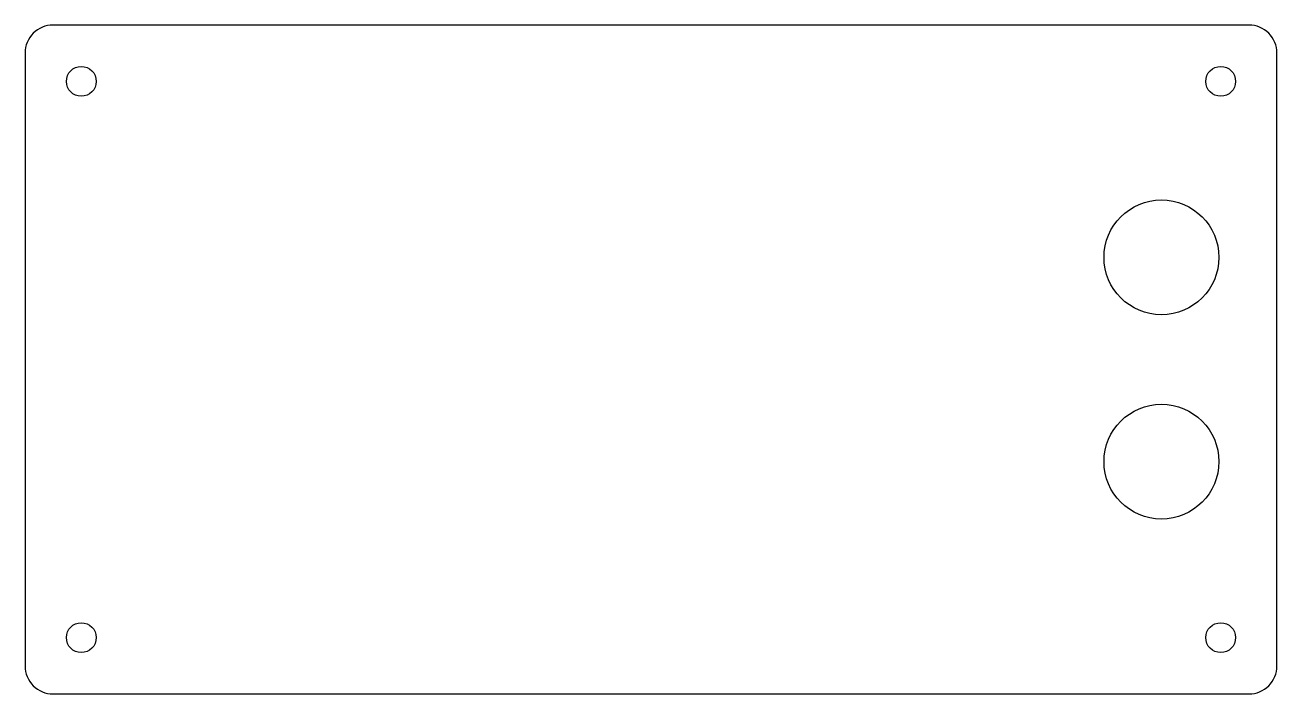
# Model space of a CAD drawing. Header units: millimetres. Extents: x -119 to -10, y -104 to -46.
import ezdxf

# ---------------------------------------------------------------- set-up
doc = ezdxf.new("R2010")
doc.units = ezdxf.units.MM
doc.layers.get('0').update_dxf_attribs({"linetype": 'CONTINUOUS'})

msp = doc.modelspace()

# ---------------------------------------------------------------- linework, layer by layer
msp.add_lwpolyline([(-10.26, -48.26, 0.414214), (-12.7, -45.82), (-116.84, -45.82, 0.414214), (-119.28, -48.26), (-119.28, -101.6, 0.414214), (-116.84, -104.04), (-12.7, -104.04, 0.414214), (-10.26, -101.6)], format="xyb", close=True)
for centre, radius in [((-114.38, -50.72), 1.3), ((-15.16, -50.72), 1.3), ((-20.32, -66.04), 5), ((-20.32, -83.82), 5), ((-114.38, -99.14), 1.3), ((-15.16, -99.14), 1.3)]:
    msp.add_circle(centre, radius)

doc.saveas('drawing.dxf')
